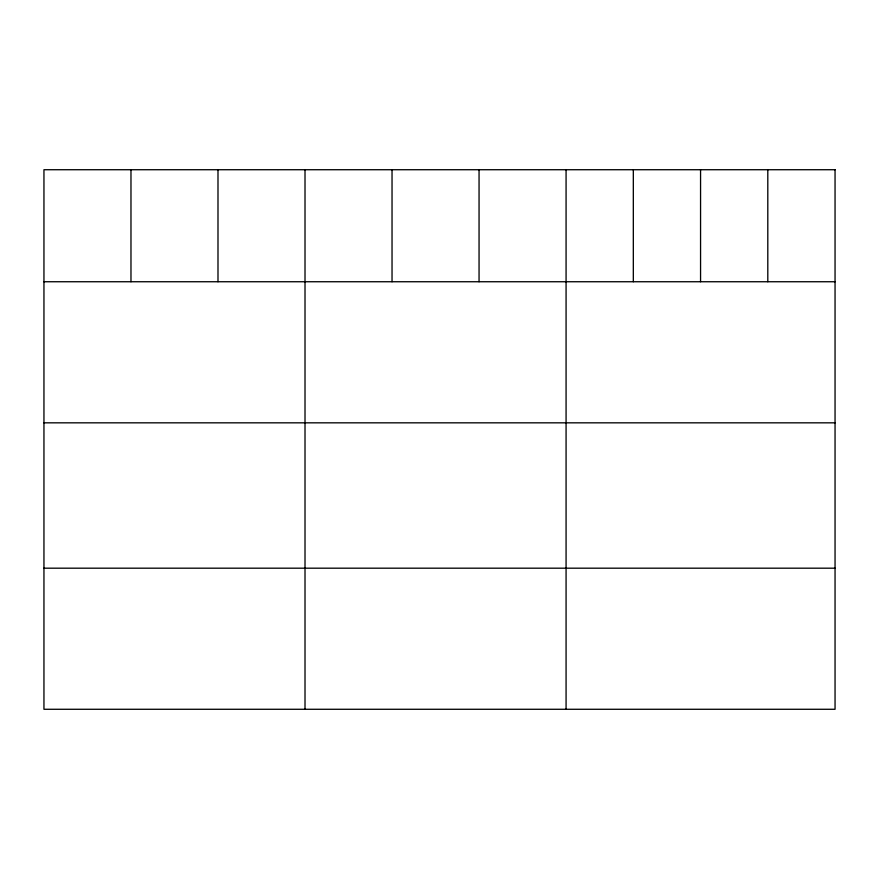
<?xml version="1.0" encoding="UTF-8"?>
<svg xmlns="http://www.w3.org/2000/svg" width="879" height="879" viewBox="0 0 879 879"><rect width="100%" height="100%" fill="white"/><g stroke="black" fill="none" stroke-linecap="round" stroke-linejoin="round"><path stroke-width="1.32" d="M43.95 281.741L835.05 281.741M43.95 422.832L835.05 422.832M43.95 568.186L835.05 568.186M767.806 169.724L767.806 281.741M700.563 169.724L700.563 281.741M633.319 169.724L633.319 281.741M566.076 169.724L566.076 709.276M479.055 169.724L479.055 281.741M392.034 169.724L392.034 281.741M305.013 169.724L305.013 709.276M217.992 169.724L217.992 281.741M130.971 169.724L130.971 281.741M835.05 169.724L43.95 169.724L43.95 709.276L835.05 709.276L835.05 169.724"/></g></svg>
